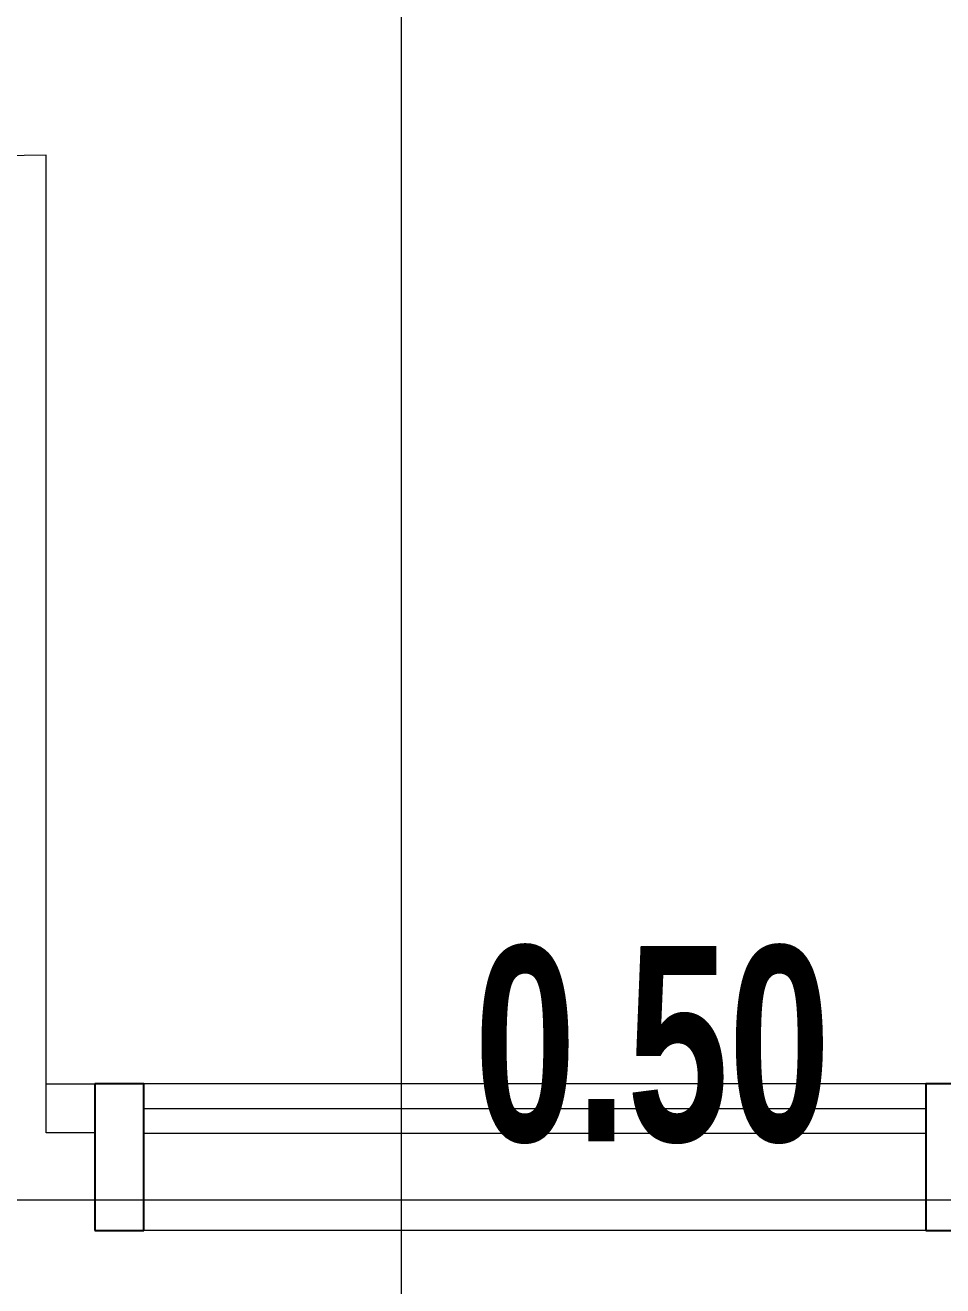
# Model space of a CAD drawing. Header units: metres. Extents: x -144 to 1000, y -717 to 29.
# Drawn here: x 228.627 to 229.566, y -570.53 to -569.239 of the extents above; entities that cross this region are included whole.
import ezdxf

# ---------------------------------------------------------------- set-up
doc = ezdxf.new("R2010")
doc.units = ezdxf.units.M
doc.layers.get('0').update_dxf_attribs({"color": 1})
for name, color, linetype, lineweight in [('A-ANNO-DIMS', 1, 'Continuous', 9), ('A-DOOR', 1, 'Continuous', 9), ('A-DOOR-FRAM', 1, 'Continuous', 9), ('A-GLAZ-CURT', 1, 'Continuous', 9), ('A-GLAZ-CWMG', 1, 'Continuous', 9)]:
    doc.layers.add(name, color=color, linetype=linetype, lineweight=lineweight)
doc.styles.add('Britannic Bold_B_3', font='', dxfattribs={"width": 0.7})
doc.styles.get('Britannic Bold_B_3').set_extended_font_data('Britannic Bold', bold=True)

# ---------------------------------------------------------------- blocks, each defined once
blk = doc.blocks.new('W')
at = {"layer": 'A-ANNO-DIMS'}
blk.add_line((226.5128, -510.1064), (226.5128, -498.9064), dxfattribs=at)
at = {"layer": 'A-ANNO-DIMS', "color": 118, "true_color": 0x00592d}
blk.add_line((219.899, -508.9242), (227.099, -508.9242), dxfattribs=at)
at = {"layer": 'A-DOOR'}
blk.add_line((226.149, -508.8054), (226.149, -507.8545), dxfattribs=at)
blk.add_arc((226.149, -508.7303), 0.8758, 90, 182.4559, dxfattribs=at)
at = {"layer": 'A-DOOR-FRAM'}
for p, q in [((226.149, -508.8554), (226.149, -508.8054)), ((226.149, -508.8054), (226.199, -508.8054)), ((226.199, -508.8054), (226.199, -508.8554)), ((226.199, -508.8554), (226.149, -508.8554))]:
    blk.add_line(p, q, dxfattribs=at)
at = {"layer": 'A-GLAZ-CURT', "lineweight": 15}
for p, q in [((227.049, -508.8309), (226.249, -508.8309)), ((226.249, -508.8309), (226.249, -508.8559)), ((227.049, -508.8559), (227.049, -508.8309)), ((226.249, -508.8559), (227.049, -508.8559))]:
    blk.add_line(p, q, dxfattribs=at)
at = {"layer": 'A-GLAZ-CWMG', "lineweight": 25}
for p, q in [((226.249, -508.8054), (226.199, -508.8054)), ((226.199, -508.8054), (226.199, -508.9554)), ((226.249, -508.9554), (226.249, -508.8054)), ((226.199, -508.9554), (226.249, -508.9554))]:
    blk.add_line(p, q, dxfattribs=at)
at = {"layer": 'A-GLAZ-CWMG'}
for p, q in [((227.049, -508.8054), (226.249, -508.8054)), ((227.049, -508.9554), (226.249, -508.9554))]:
    blk.add_line(p, q, dxfattribs=at)
at = {"layer": 'A-GLAZ-CWMG', "lineweight": 25, "extrusion": (0, 0, -1)}
for p, q in [((227.099, -508.8054), (227.049, -508.8054)), ((227.049, -508.8054), (227.049, -508.9554)), ((227.049, -508.9554), (227.099, -508.9554))]:
    blk.add_line(p, q, dxfattribs=at)
at = {"layer": 'A-ANNO-DIMS', "color": 118, "true_color": 0x00592d, "insert": (226.5871, -508.6642), "char_height": 0.2, "width": 0.696141, "attachment_point": 1, "line_spacing_factor": 1.000203, "style": 'Britannic Bold_B_3'}
blk.add_mtext('0.50', dxfattribs=at)

msp = doc.modelspace()

# ---------------------------------------------------------------- block references
at = {"color": 3}
msp.add_blockref('W', (2.4994, -61.5176), dxfattribs=at)

doc.saveas('drawing.dxf')
